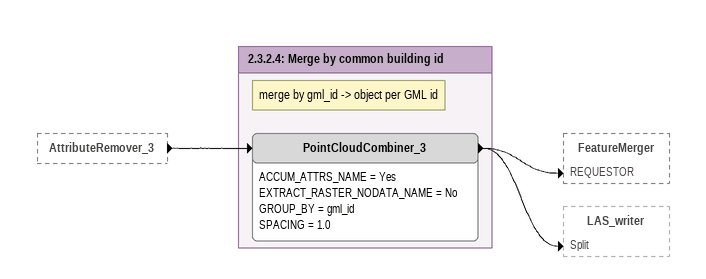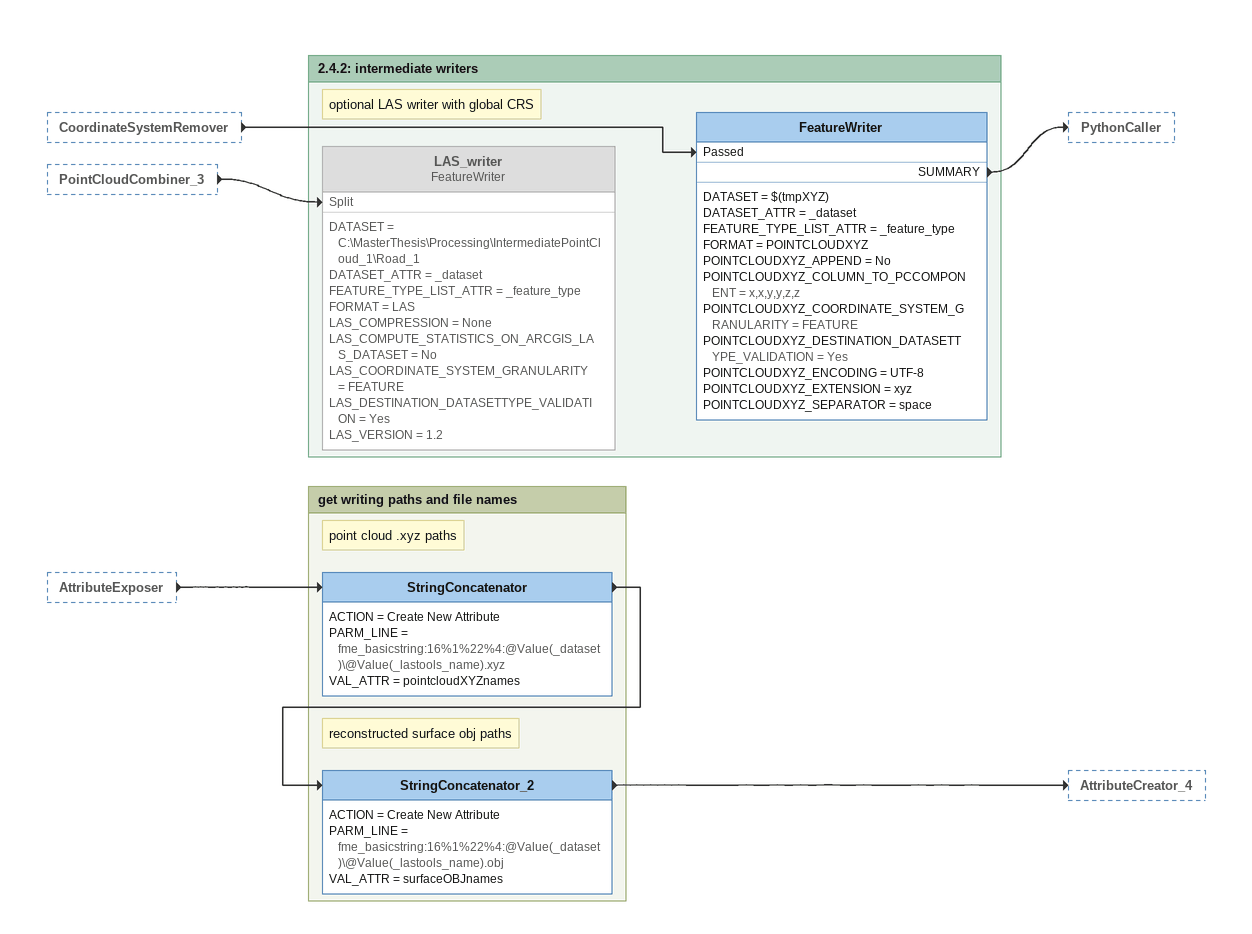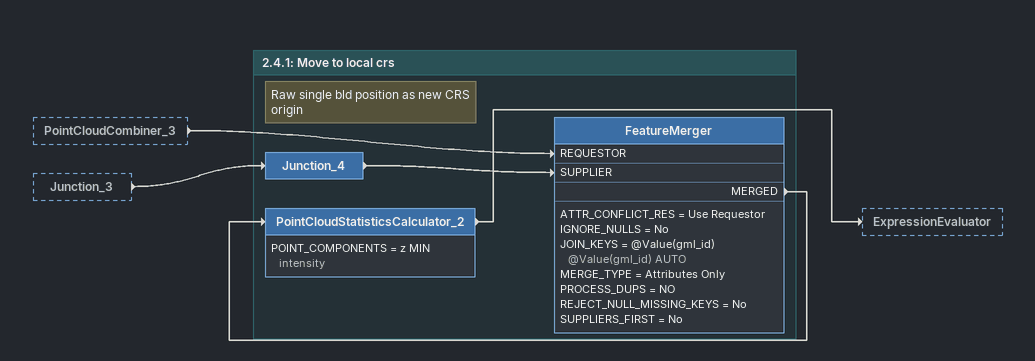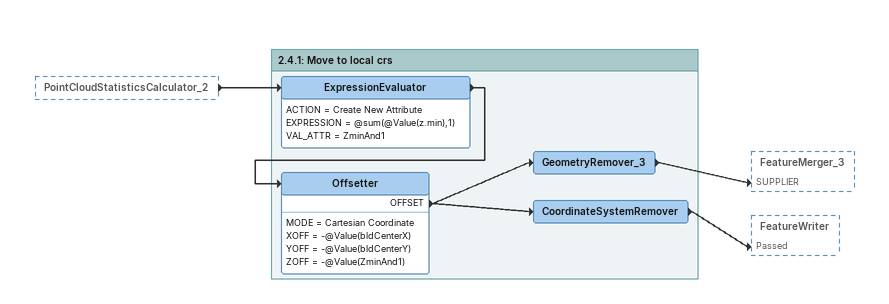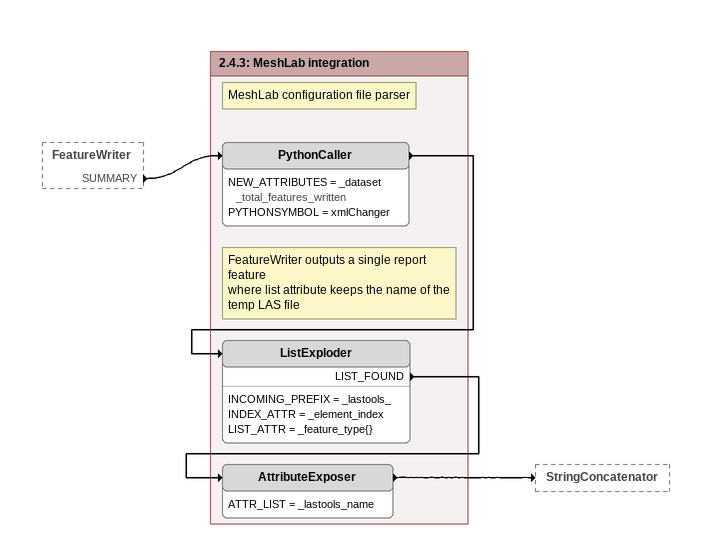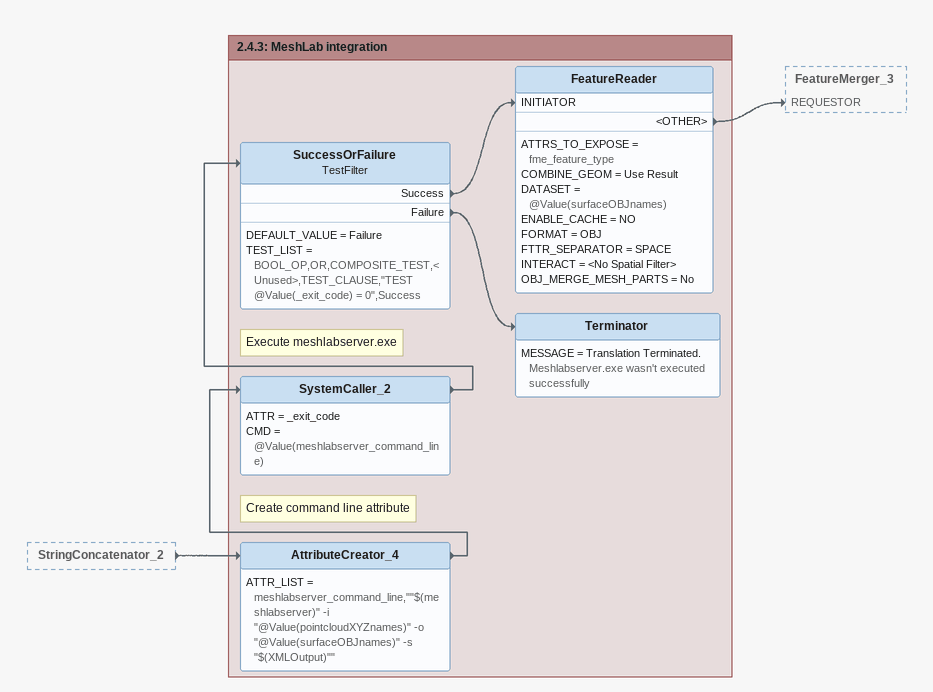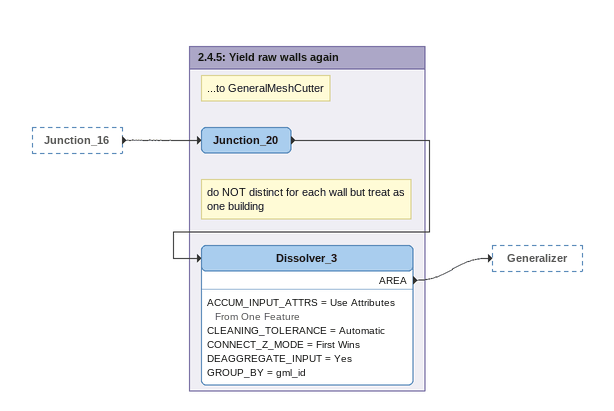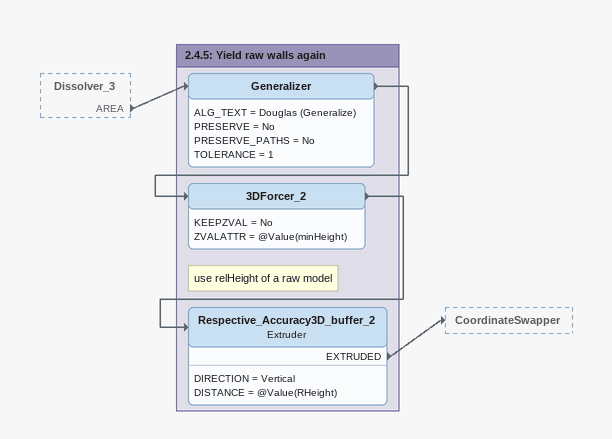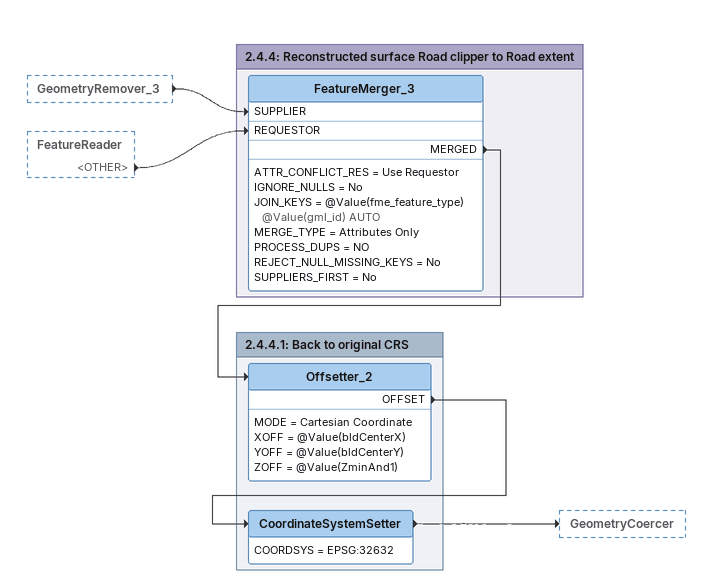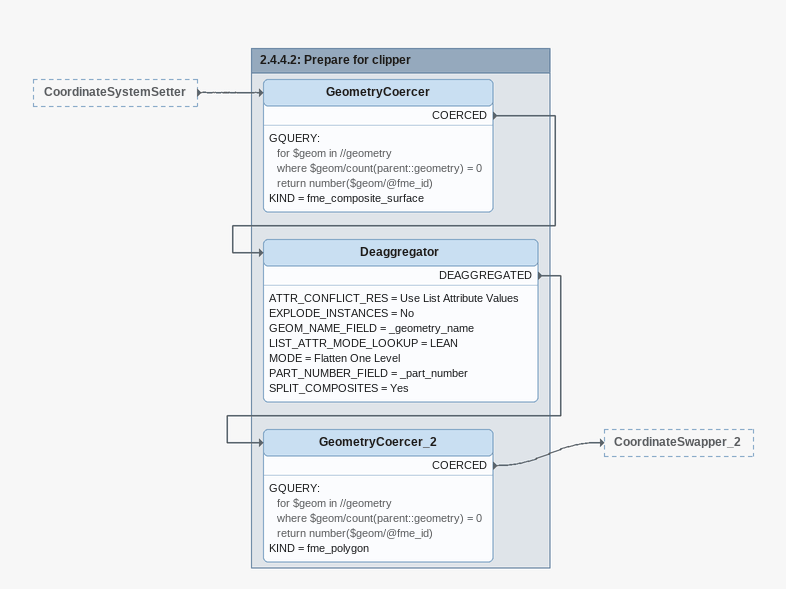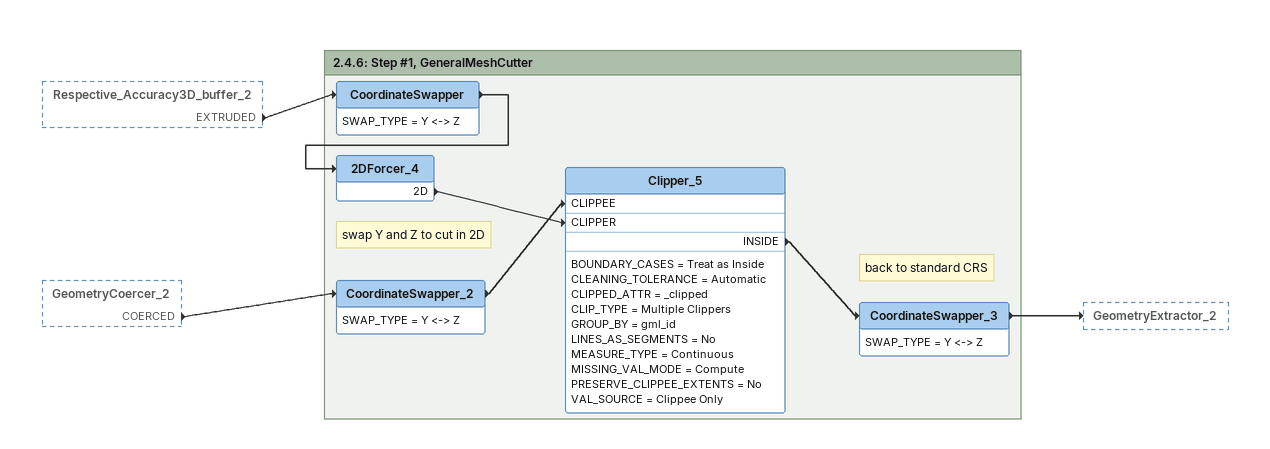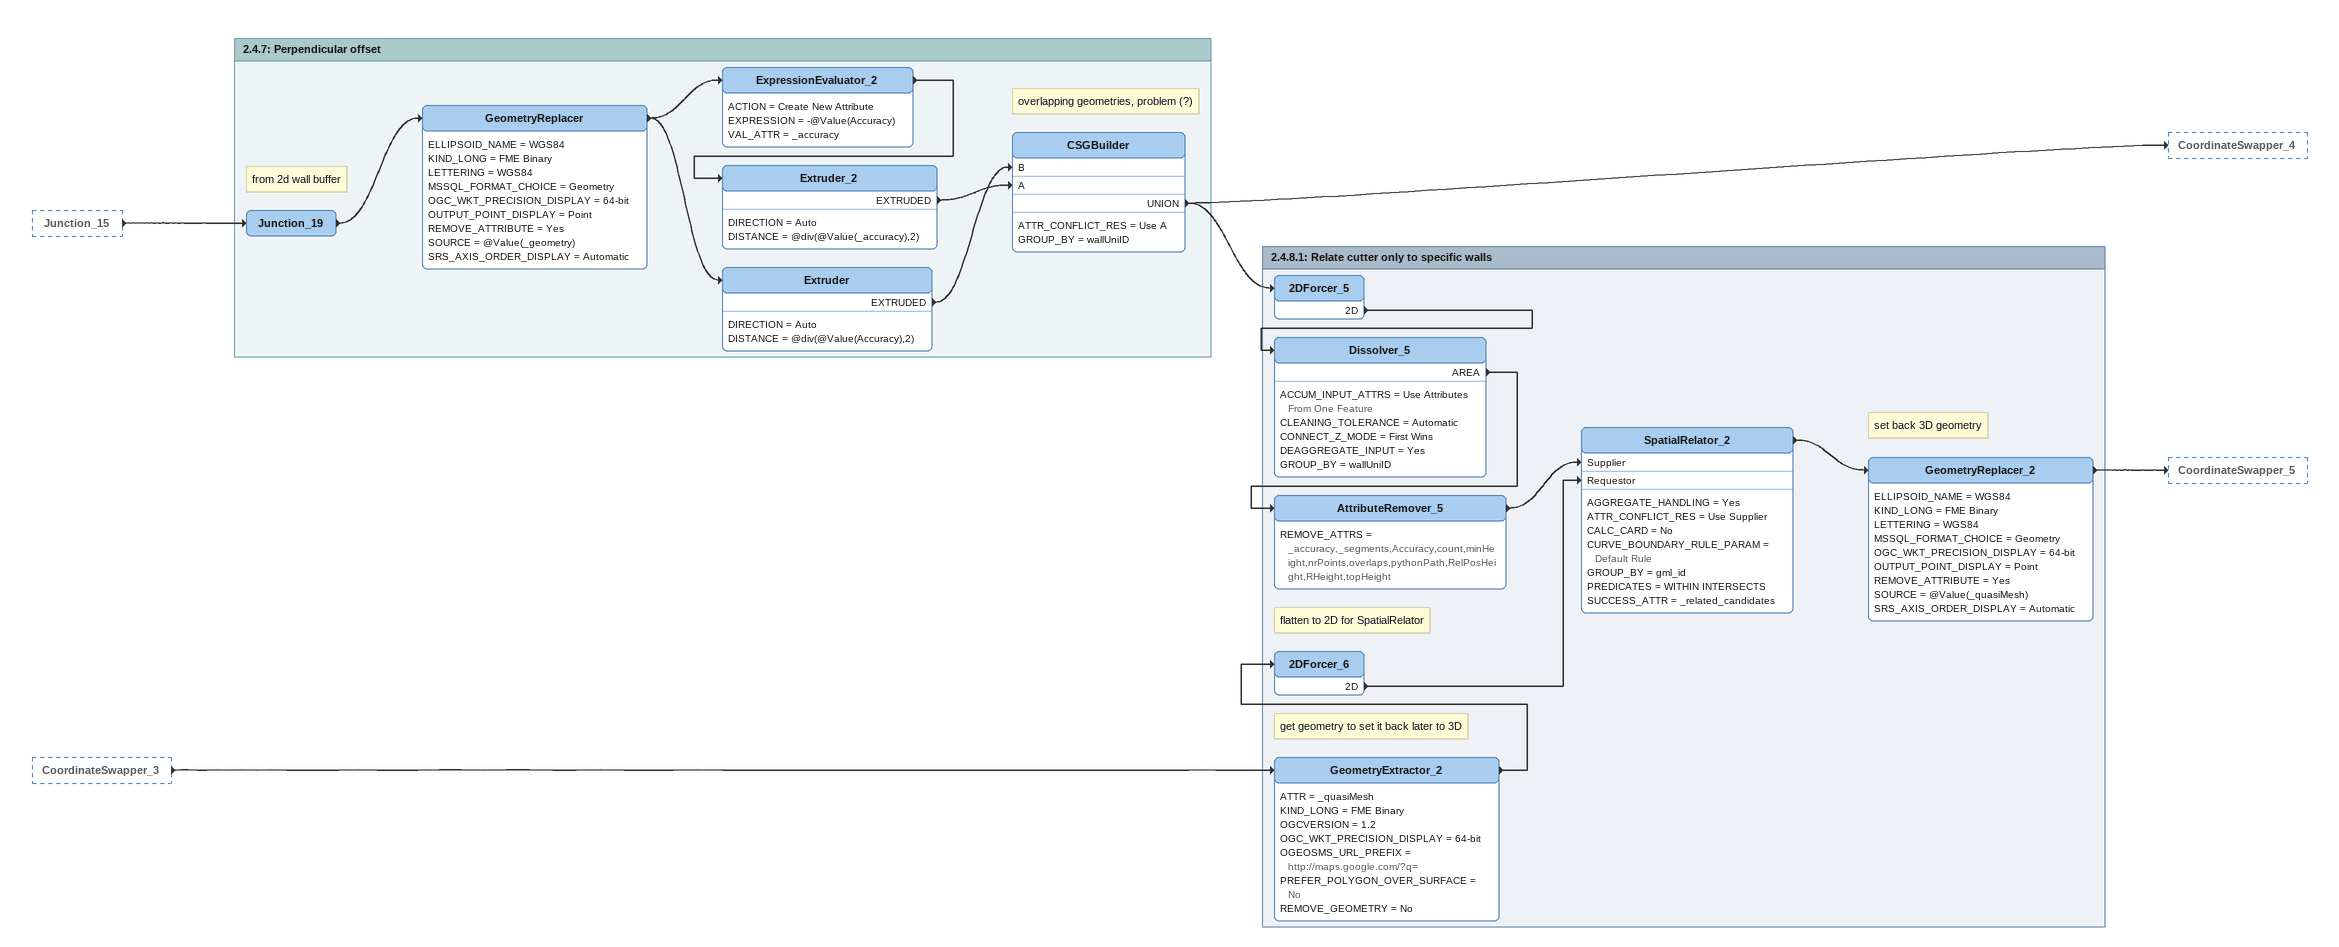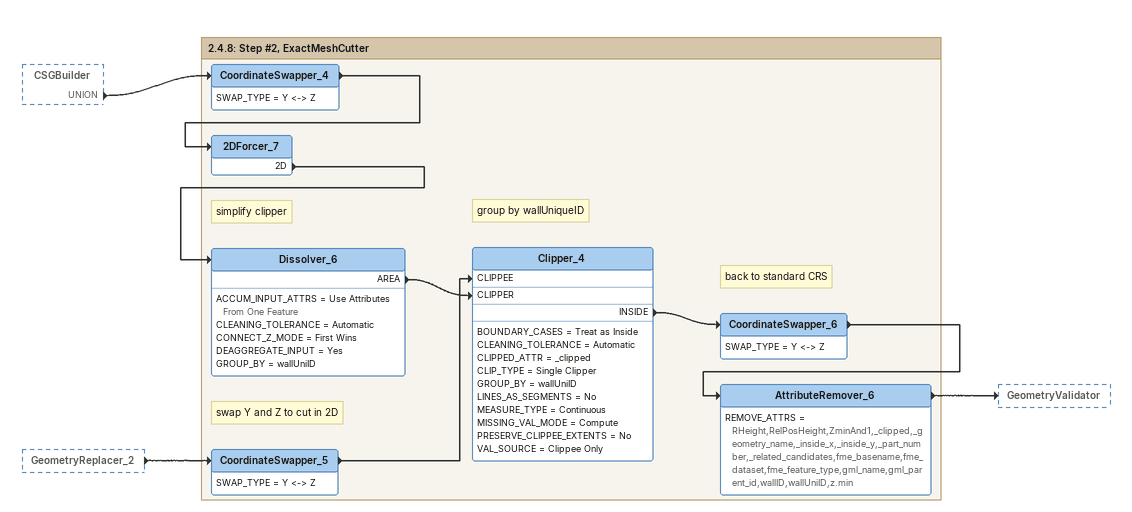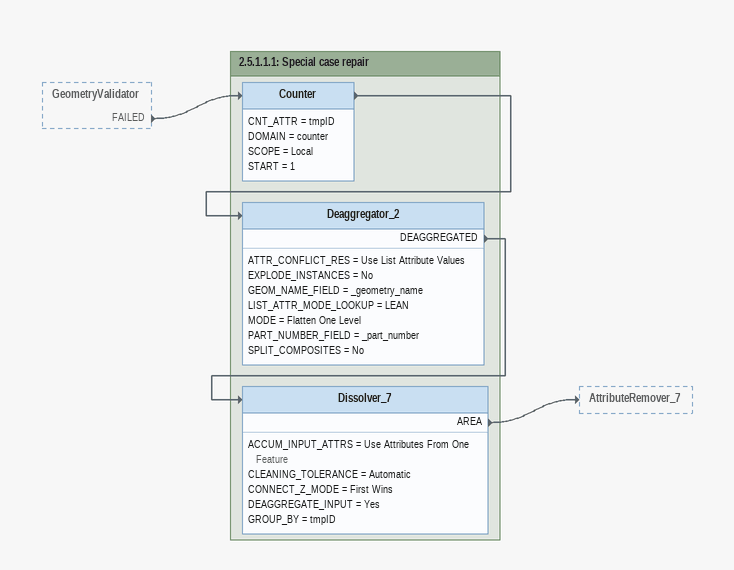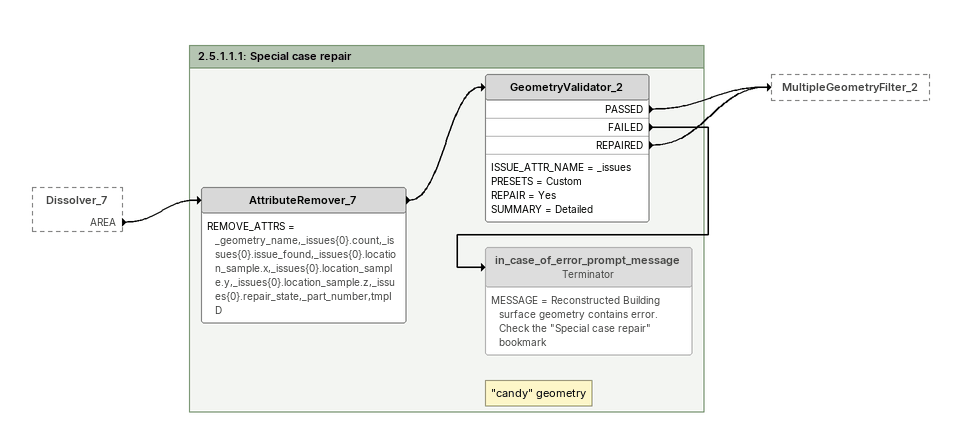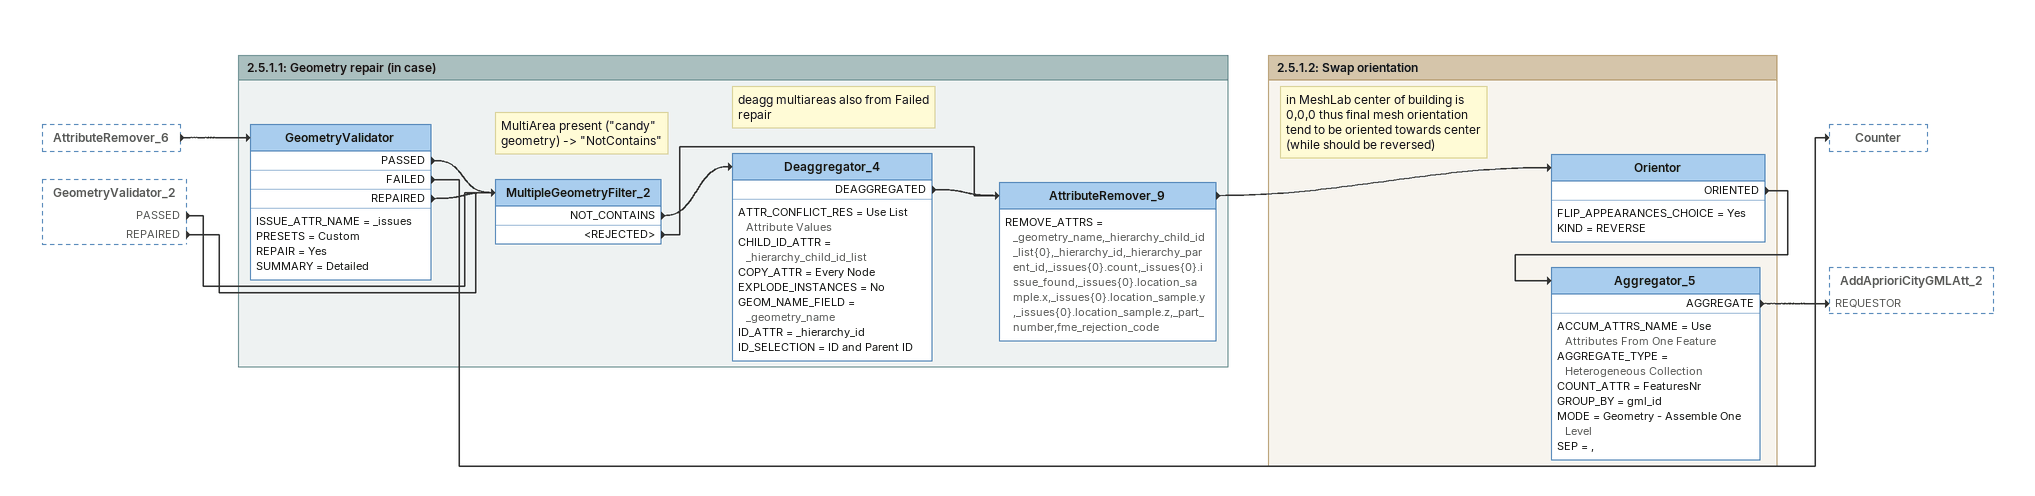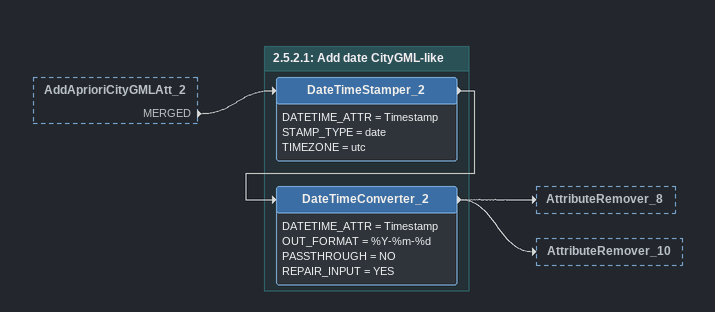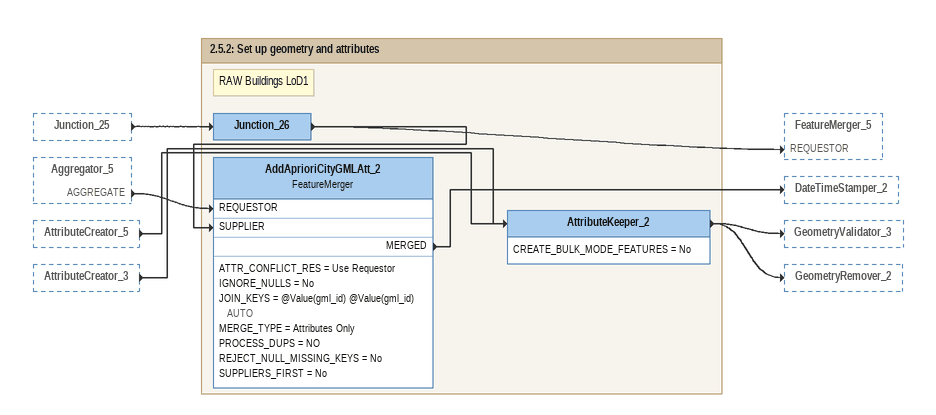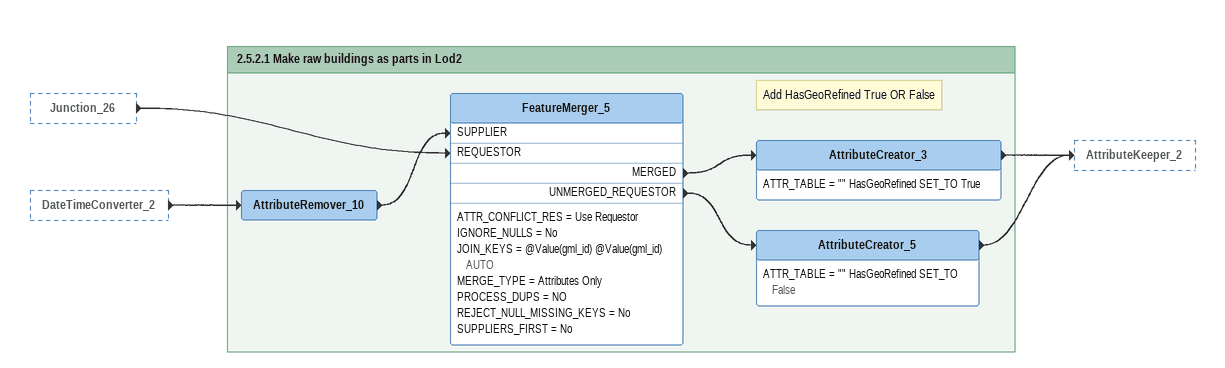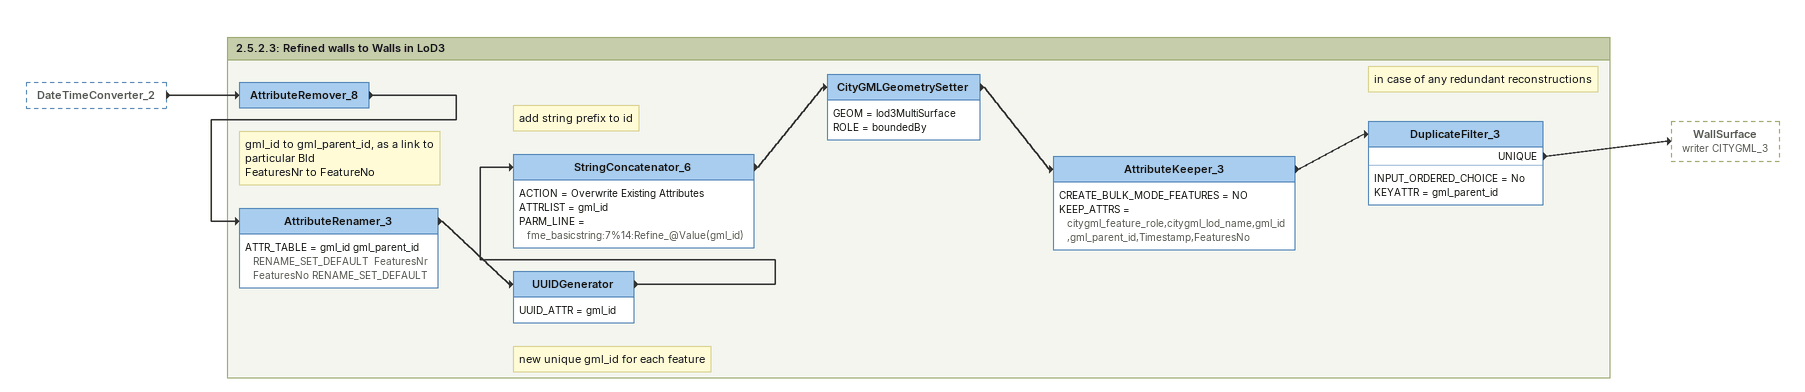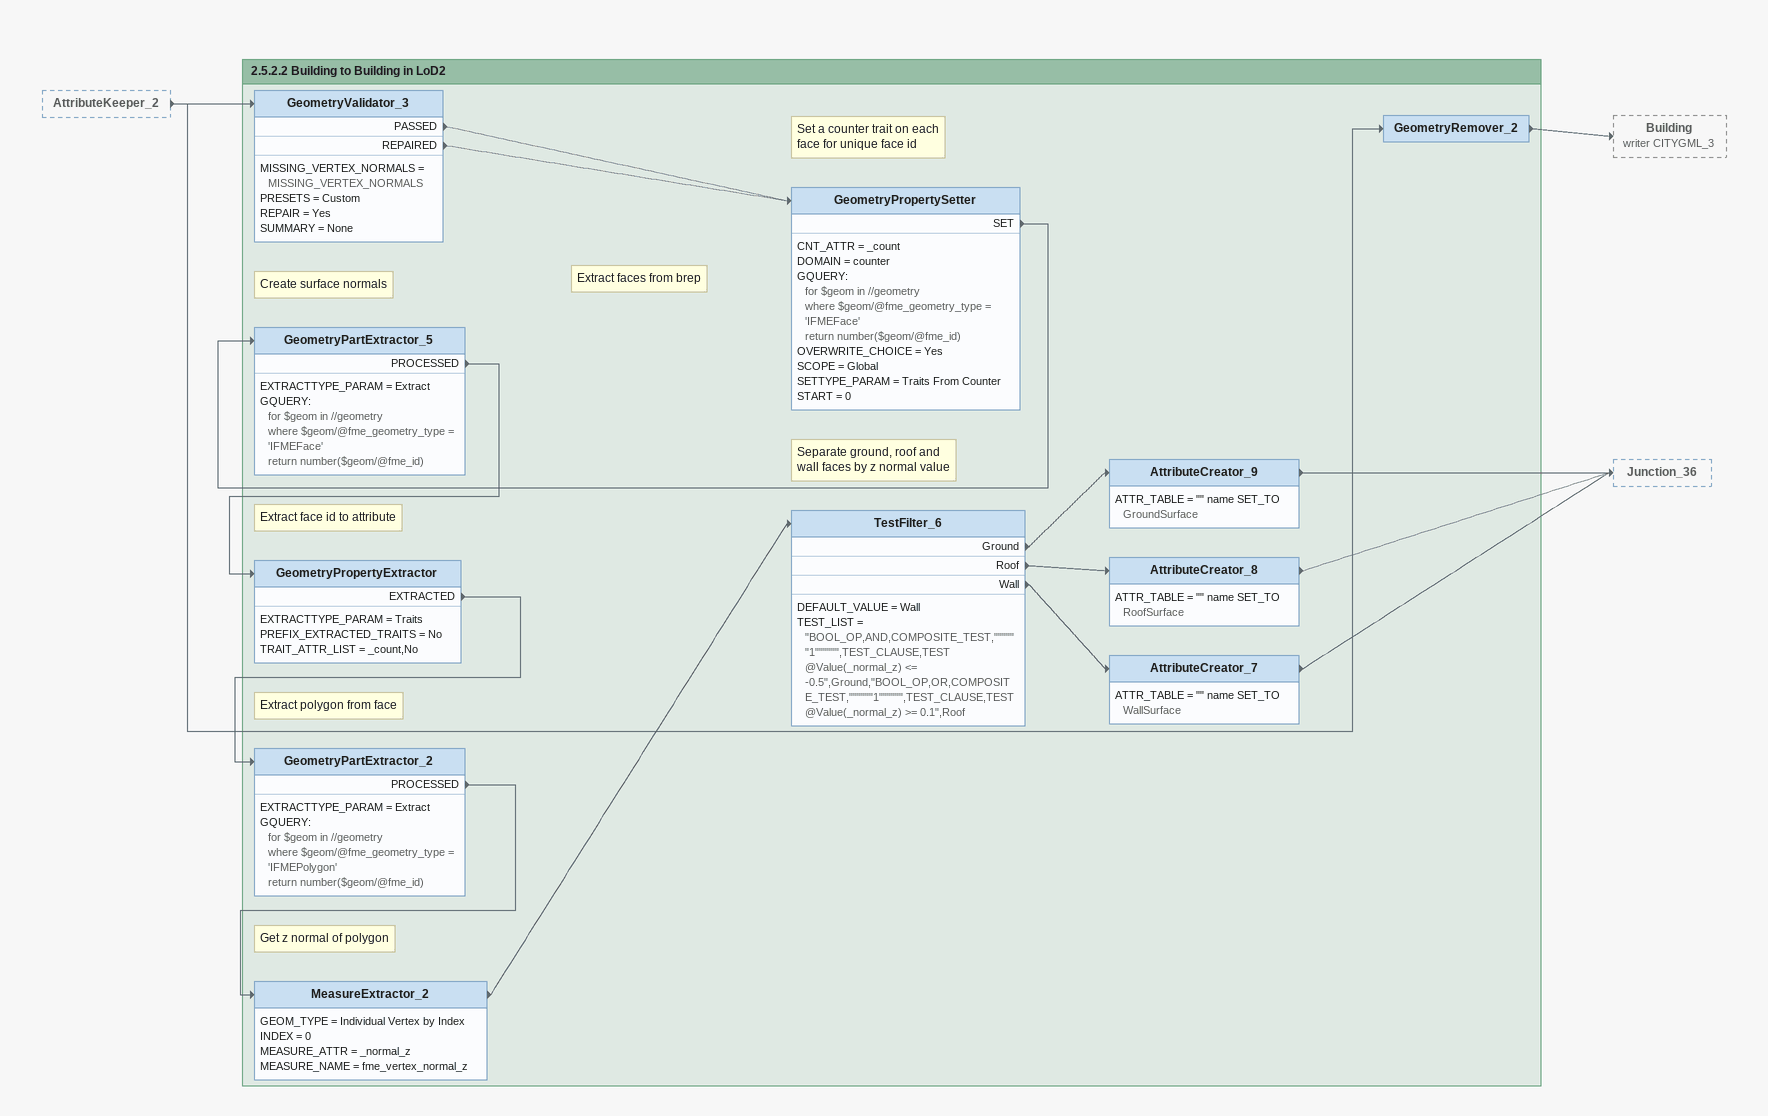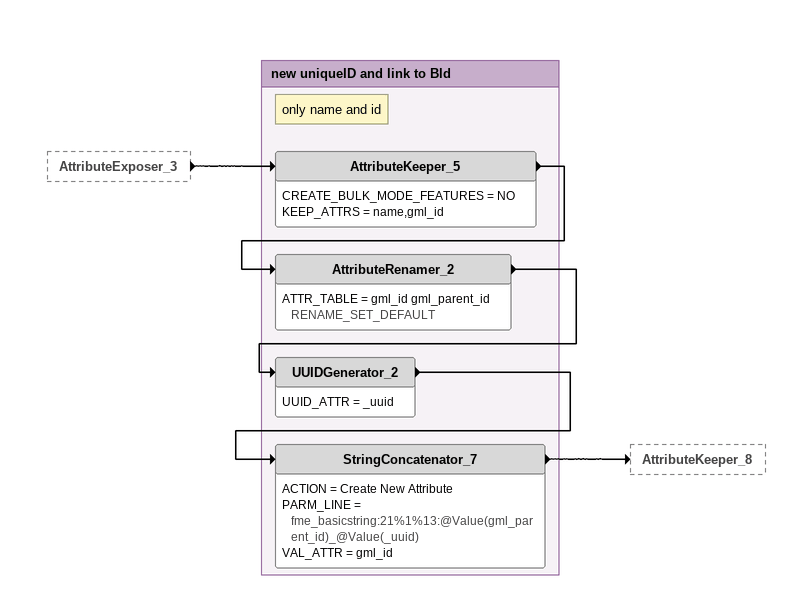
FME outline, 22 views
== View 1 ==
AttributeRemover_3 [outside]
    -> PointCloudCombiner_3

Bookmark: 2.3.2.4: Merge by common building id
Note: merge by gml_id -> object per GML id
PointCloudCombiner_3
    ACCUM_ATTRS_NAME = Yes
    EXTRACT_RASTER_NODATA_NAME = No
    GROUP_BY = gml_id
    SPACING = 1.0
    -> FeatureMerger [REQUESTOR]
    -> LAS_writer [Split]

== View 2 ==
CoordinateSystemRemover [outside]
    -> FeatureWriter [Passed]
PointCloudCombiner_3 [outside]
    -> LAS_writer [Split]
AttributeExposer [outside]
    -> StringConcatenator

Bookmark: 2.4.2: intermediate writers
Note: optional LAS writer with global CRS
LAS_writer: FeatureWriter [off]
    DATASET = C:\MasterThesis\Processing\IntermediatePointCloud_1\Road_1
    DATASET_ATTR = _dataset
    FEATURE_TYPE_LIST_ATTR = _feature_type
    FORMAT = LAS
    LAS_COMPRESSION = None
    LAS_COMPUTE_STATISTICS_ON_ARCGIS_LAS_DATASET = No
    LAS_COORDINATE_SYSTEM_GRANULARITY = FEATURE
    LAS_DESTINATION_DATASETTYPE_VALIDATION = Yes
    LAS_VERSION = 1.2
FeatureWriter
    DATASET = $(tmpXYZ)
    DATASET_ATTR = _dataset
    FEATURE_TYPE_LIST_ATTR = _feature_type
    FORMAT = POINTCLOUDXYZ
    POINTCLOUDXYZ_APPEND = No
    POINTCLOUDXYZ_COLUMN_TO_PCCOMPONENT = x,x,y,y,z,z
    POINTCLOUDXYZ_COORDINATE_SYSTEM_GRANULARITY = FEATURE
    POINTCLOUDXYZ_DESTINATION_DATASETTYPE_VALIDATION = Yes
    POINTCLOUDXYZ_ENCODING = UTF-8
    POINTCLOUDXYZ_EXTENSION = xyz
    POINTCLOUDXYZ_SEPARATOR = space
    SUMMARY -> PythonCaller

Bookmark: get writing paths and file names
Note: point cloud .xyz paths
StringConcatenator
    ACTION = Create New Attribute
    PARM_LINE = fme_basicstring:16%1%22%4:@Value(_dataset)\@Value(_lastools_name).xyz
    VAL_ATTR = pointcloudXYZnames
    -> StringConcatenator_2
Note: reconstructed surface obj paths
StringConcatenator_2
    ACTION = Create New Attribute
    PARM_LINE = fme_basicstring:16%1%22%4:@Value(_dataset)\@Value(_lastools_name).obj
    VAL_ATTR = surfaceOBJnames
    -> AttributeCreator_4

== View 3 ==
PointCloudCombiner_3 [outside]
    -> FeatureMerger [REQUESTOR]
Junction_3 [outside]
    -> Junction_4

Bookmark: 2.4.1: Move to local crs
Note: Raw single bld position as new CRS origin
Junction_4
    -> FeatureMerger [SUPPLIER]
FeatureMerger
    ATTR_CONFLICT_RES = Use Requestor
    IGNORE_NULLS = No
    JOIN_KEYS = @Value(gml_id) @Value(gml_id) AUTO
    MERGE_TYPE = Attributes Only
    PROCESS_DUPS = NO
    REJECT_NULL_MISSING_KEYS = No
    SUPPLIERS_FIRST = No
    MERGED -> PointCloudStatisticsCalculator_2
PointCloudStatisticsCalculator_2
    POINT_COMPONENTS = z MIN        intensity
    -> ExpressionEvaluator

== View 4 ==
PointCloudStatisticsCalculator_2 [outside]
    -> ExpressionEvaluator

Bookmark: 2.4.1: Move to local crs
ExpressionEvaluator
    ACTION = Create New Attribute
    EXPRESSION = @sum(@Value(z.min),1)
    VAL_ATTR = ZminAnd1
    -> Offsetter
Offsetter
    MODE = Cartesian Coordinate
    XOFF = -@Value(bldCenterX)
    YOFF = -@Value(bldCenterY)
    ZOFF = -@Value(ZminAnd1)
    OFFSET -> CoordinateSystemRemover
    OFFSET -> GeometryRemover_3
GeometryRemover_3
    -> FeatureMerger_3 [SUPPLIER]
CoordinateSystemRemover
    -> FeatureWriter [Passed]

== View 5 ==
FeatureWriter [outside]
    SUMMARY -> PythonCaller

Bookmark: 2.4.3: MeshLab integration
Note: MeshLab configuration file parser
PythonCaller
    NEW_ATTRIBUTES = _dataset _total_features_written
    PYTHONSYMBOL = xmlChanger
    -> ListExploder
Note: FeatureWriter outputs a single report feature / where list attribute keeps the name of the temp LAS file
ListExploder
    INCOMING_PREFIX = _lastools_
    INDEX_ATTR = _element_index
    LIST_ATTR = _feature_type{}
    LIST_FOUND -> AttributeExposer
AttributeExposer
    ATTR_LIST = _lastools_name
    -> StringConcatenator

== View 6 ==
StringConcatenator_2 [outside]
    -> AttributeCreator_4

Bookmark: 2.4.3: MeshLab integration
Note: Create command line attribute
AttributeCreator_4
    ATTR_LIST = meshlabserver_command_line,""$(meshlabserver)" -i "@Value(pointcloudXYZnames)" -o "@Value(surfaceOBJnames)" -s "$(XMLOutput)""
    -> SystemCaller_2
Note: Execute meshlabserver.exe
SystemCaller_2
    ATTR = _exit_code
    CMD = @Value(meshlabserver_command_line)
    -> SuccessOrFailure
SuccessOrFailure: TestFilter
    DEFAULT_VALUE = Failure
    TEST_LIST = BOOL_OP,OR,COMPOSITE_TEST,<Unused>,TEST_CLAUSE,"TEST @Value(_exit_code) = 0",Success
    Success -> FeatureReader [INITIATOR]
    Failure -> Terminator
FeatureReader
    ATTRS_TO_EXPOSE = fme_feature_type
    COMBINE_GEOM = Use Result
    DATASET = @Value(surfaceOBJnames)
    ENABLE_CACHE = NO
    FORMAT = OBJ
    FTTR_SEPARATOR = SPACE
    INTERACT = <No Spatial Filter>
    OBJ_MERGE_MESH_PARTS = No
    <OTHER> -> FeatureMerger_3 [REQUESTOR]
Terminator
    MESSAGE = Translation Terminated. Meshlabserver.exe wasn't executed successfully

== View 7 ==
Junction_16 [outside]
    -> Junction_20

Bookmark: 2.4.5: Yield raw walls again
Note: ...to GeneralMeshCutter
Junction_20
    -> Dissolver_3
Note: do NOT distinct for each wall but treat as one building
Dissolver_3
    ACCUM_INPUT_ATTRS = Use Attributes From One Feature
    CLEANING_TOLERANCE = Automatic
    CONNECT_Z_MODE = First Wins
    DEAGGREGATE_INPUT = Yes
    GROUP_BY = gml_id
    AREA -> Generalizer

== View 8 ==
Dissolver_3 [outside]
    AREA -> Generalizer

Bookmark: 2.4.5: Yield raw walls again
Generalizer
    ALG_TEXT = Douglas (Generalize)
    PRESERVE = No
    PRESERVE_PATHS = No
    TOLERANCE = 1
    -> 3DForcer_2
3DForcer_2
    KEEPZVAL = No
    ZVALATTR = @Value(minHeight)
    -> Respective_Accuracy3D_buffer_2
Note: use relHeight of a raw model
Respective_Accuracy3D_buffer_2: Extruder
    DIRECTION = Vertical
    DISTANCE = @Value(RHeight)
    EXTRUDED -> CoordinateSwapper

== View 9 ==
GeometryRemover_3 [outside]
    -> FeatureMerger_3 [SUPPLIER]
FeatureReader [outside]
    <OTHER> -> FeatureMerger_3 [REQUESTOR]

Bookmark: 2.4.4: Reconstructed surface Road clipper to Road extent
FeatureMerger_3
    ATTR_CONFLICT_RES = Use Requestor
    IGNORE_NULLS = No
    JOIN_KEYS = @Value(fme_feature_type) @Value(gml_id) AUTO
    MERGE_TYPE = Attributes Only
    PROCESS_DUPS = NO
    REJECT_NULL_MISSING_KEYS = No
    SUPPLIERS_FIRST = No
    MERGED -> Offsetter_2

Bookmark: 2.4.4.1: Back to original CRS
Offsetter_2
    MODE = Cartesian Coordinate
    XOFF = @Value(bldCenterX)
    YOFF = @Value(bldCenterY)
    ZOFF = @Value(ZminAnd1)
    OFFSET -> CoordinateSystemSetter
CoordinateSystemSetter
    COORDSYS = EPSG:32632
    -> GeometryCoercer

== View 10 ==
CoordinateSystemSetter [outside]
    -> GeometryCoercer

Bookmark: 2.4.4.2: Prepare for clipper
GeometryCoercer
    GQUERY:
      for $geom in //geometry
      where $geom/count(parent::geometry) = 0
      return number($geom/@fme_id)
    KIND = fme_composite_surface
    COERCED -> Deaggregator
Deaggregator
    ATTR_CONFLICT_RES = Use List Attribute Values
    EXPLODE_INSTANCES = No
    GEOM_NAME_FIELD = _geometry_name
    LIST_ATTR_MODE_LOOKUP = LEAN
    MODE = Flatten One Level
    PART_NUMBER_FIELD = _part_number
    SPLIT_COMPOSITES = Yes
    DEAGGREGATED -> GeometryCoercer_2
GeometryCoercer_2
    GQUERY:
      for $geom in //geometry
      where $geom/count(parent::geometry) = 0
      return number($geom/@fme_id)
    KIND = fme_polygon
    COERCED -> CoordinateSwapper_2

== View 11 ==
Respective_Accuracy3D_buffer_2 [outside]
    EXTRUDED -> CoordinateSwapper
GeometryCoercer_2 [outside]
    COERCED -> CoordinateSwapper_2

Bookmark: 2.4.6: Step #1, GeneralMeshCutter
CoordinateSwapper
    SWAP_TYPE = Y <-> Z
    -> 2DForcer_4
2DForcer_4
    2D -> Clipper_5 [CLIPPER]
Note: swap Y and Z to cut in 2D
CoordinateSwapper_2
    SWAP_TYPE = Y <-> Z
    -> Clipper_5 [CLIPPEE]
Clipper_5
    BOUNDARY_CASES = Treat as Inside
    CLEANING_TOLERANCE = Automatic
    CLIPPED_ATTR = _clipped
    CLIP_TYPE = Multiple Clippers
    GROUP_BY = gml_id
    LINES_AS_SEGMENTS = No
    MEASURE_TYPE = Continuous
    MISSING_VAL_MODE = Compute
    PRESERVE_CLIPPEE_EXTENTS = No
    VAL_SOURCE = Clippee Only
    INSIDE -> CoordinateSwapper_3
Note: back to standard CRS
CoordinateSwapper_3
    SWAP_TYPE = Y <-> Z
    -> GeometryExtractor_2

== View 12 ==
Junction_15 [outside]
    -> Junction_19
CoordinateSwapper_3 [outside]
    -> GeometryExtractor_2

Bookmark: 2.4.7: Perpendicular offset
Note: from 2d wall buffer
Junction_19
    -> GeometryReplacer
GeometryReplacer
    ELLIPSOID_NAME = WGS84
    KIND_LONG = FME Binary
    LETTERING = WGS84
    MSSQL_FORMAT_CHOICE = Geometry
    OGC_WKT_PRECISION_DISPLAY = 64-bit
    OUTPUT_POINT_DISPLAY = Point
    REMOVE_ATTRIBUTE = Yes
    SOURCE = @Value(_geometry)
    SRS_AXIS_ORDER_DISPLAY = Automatic
    -> ExpressionEvaluator_2
    -> Extruder
ExpressionEvaluator_2
    ACTION = Create New Attribute
    EXPRESSION = -@Value(Accuracy)
    VAL_ATTR = _accuracy
    -> Extruder_2
Extruder_2
    DIRECTION = Auto
    DISTANCE = @div(@Value(_accuracy),2)
    EXTRUDED -> CSGBuilder [A]
Extruder
    DIRECTION = Auto
    DISTANCE = @div(@Value(Accuracy),2)
    EXTRUDED -> CSGBuilder [B]
Note: overlapping geometries, problem (?)
CSGBuilder
    ATTR_CONFLICT_RES = Use A
    GROUP_BY = wallUniID
    UNION -> 2DForcer_5
    UNION -> CoordinateSwapper_4

Bookmark: 2.4.8.1: Relate cutter only to specific walls
2DForcer_5
    2D -> Dissolver_5
Dissolver_5
    ACCUM_INPUT_ATTRS = Use Attributes From One Feature
    CLEANING_TOLERANCE = Automatic
    CONNECT_Z_MODE = First Wins
    DEAGGREGATE_INPUT = Yes
    GROUP_BY = wallUniID
    AREA -> AttributeRemover_5
AttributeRemover_5
    REMOVE_ATTRS = _accuracy,_segments,Accuracy,count,minHeight,nrPoints,overlaps,pythonPath,RelPosHeight,RHeight,topHeight
    -> SpatialRelator_2 [Supplier]
Note: get geometry to set it back later to 3D
GeometryExtractor_2
    ATTR = _quasiMesh
    KIND_LONG = FME Binary
    OGCVERSION = 1.2
    OGC_WKT_PRECISION_DISPLAY = 64-bit
    OGEOSMS_URL_PREFIX = http://maps.google.com/?q=
    PREFER_POLYGON_OVER_SURFACE = No
    REMOVE_GEOMETRY = No
    -> 2DForcer_6
Note: flatten to 2D for SpatialRelator
2DForcer_6
    2D -> SpatialRelator_2 [Requestor]
SpatialRelator_2
    AGGREGATE_HANDLING = Yes
    ATTR_CONFLICT_RES = Use Supplier
    CALC_CARD = No
    CURVE_BOUNDARY_RULE_PARAM = Default Rule
    GROUP_BY = gml_id
    PREDICATES = WITHIN INTERSECTS
    SUCCESS_ATTR = _related_candidates
    -> GeometryReplacer_2
Note: set back 3D geometry
GeometryReplacer_2
    ELLIPSOID_NAME = WGS84
    KIND_LONG = FME Binary
    LETTERING = WGS84
    MSSQL_FORMAT_CHOICE = Geometry
    OGC_WKT_PRECISION_DISPLAY = 64-bit
    OUTPUT_POINT_DISPLAY = Point
    REMOVE_ATTRIBUTE = Yes
    SOURCE = @Value(_quasiMesh)
    SRS_AXIS_ORDER_DISPLAY = Automatic
    -> CoordinateSwapper_5

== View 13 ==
CSGBuilder [outside]
    UNION -> CoordinateSwapper_4
GeometryReplacer_2 [outside]
    -> CoordinateSwapper_5

Bookmark: 2.4.8: Step #2, ExactMeshCutter
CoordinateSwapper_4
    SWAP_TYPE = Y <-> Z
    -> 2DForcer_7
2DForcer_7
    2D -> Dissolver_6
Note: simplify clipper
Dissolver_6
    ACCUM_INPUT_ATTRS = Use Attributes From One Feature
    CLEANING_TOLERANCE = Automatic
    CONNECT_Z_MODE = First Wins
    DEAGGREGATE_INPUT = Yes
    GROUP_BY = wallUniID
    AREA -> Clipper_4 [CLIPPER]
Note: swap Y and Z to cut in 2D
CoordinateSwapper_5
    SWAP_TYPE = Y <-> Z
    -> Clipper_4 [CLIPPEE]
Note: group by wallUniqueID
Clipper_4
    BOUNDARY_CASES = Treat as Inside
    CLEANING_TOLERANCE = Automatic
    CLIPPED_ATTR = _clipped
    CLIP_TYPE = Single Clipper
    GROUP_BY = wallUniID
    LINES_AS_SEGMENTS = No
    MEASURE_TYPE = Continuous
    MISSING_VAL_MODE = Compute
    PRESERVE_CLIPPEE_EXTENTS = No
    VAL_SOURCE = Clippee Only
    INSIDE -> CoordinateSwapper_6
Note: back to standard CRS
CoordinateSwapper_6
    SWAP_TYPE = Y <-> Z
    -> AttributeRemover_6
AttributeRemover_6
    REMOVE_ATTRS = RHeight,RelPosHeight,ZminAnd1,_clipped,_geometry_name,_inside_x,_inside_y,_part_number,_related_candidates,fme_basename,fme_dataset,fme_feature_type,gml_name,gml_parent_id,wallID,wallUniID,z.min
    -> GeometryValidator

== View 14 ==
GeometryValidator [outside]
    FAILED -> Counter

Bookmark: 2.5.1.1.1: Special case repair
Counter
    CNT_ATTR = tmpID
    DOMAIN = counter
    SCOPE = Local
    START = 1
    -> Deaggregator_2
Deaggregator_2
    ATTR_CONFLICT_RES = Use List Attribute Values
    EXPLODE_INSTANCES = No
    GEOM_NAME_FIELD = _geometry_name
    LIST_ATTR_MODE_LOOKUP = LEAN
    MODE = Flatten One Level
    PART_NUMBER_FIELD = _part_number
    SPLIT_COMPOSITES = No
    DEAGGREGATED -> Dissolver_7
Dissolver_7
    ACCUM_INPUT_ATTRS = Use Attributes From One Feature
    CLEANING_TOLERANCE = Automatic
    CONNECT_Z_MODE = First Wins
    DEAGGREGATE_INPUT = Yes
    GROUP_BY = tmpID
    AREA -> AttributeRemover_7

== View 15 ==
Dissolver_7 [outside]
    AREA -> AttributeRemover_7

Bookmark: 2.5.1.1.1: Special case repair
AttributeRemover_7
    REMOVE_ATTRS = _geometry_name,_issues{0}.count,_issues{0}.issue_found,_issues{0}.location_sample.x,_issues{0}.location_sample.y,_issues{0}.location_sample.z,_issues{0}.repair_state,_part_number,tmpID
    -> GeometryValidator_2
GeometryValidator_2
    ISSUE_ATTR_NAME = _issues
    PRESETS = Custom
    REPAIR = Yes
    SUMMARY = Detailed
    PASSED -> MultipleGeometryFilter_2
    FAILED -> in_case_of_error_prompt_message
    REPAIRED -> MultipleGeometryFilter_2
Note: "candy" geometry
in_case_of_error_prompt_message: Terminator [off]
    MESSAGE = Reconstructed Building surface geometry contains error. Check the "Special case repair" bookmark

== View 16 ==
AttributeRemover_6 [outside]
    -> GeometryValidator
GeometryValidator_2 [outside]
    PASSED -> MultipleGeometryFilter_2
    REPAIRED -> MultipleGeometryFilter_2

Bookmark: 2.5.1.1: Geometry repair (in case)
GeometryValidator
    ISSUE_ATTR_NAME = _issues
    PRESETS = Custom
    REPAIR = Yes
    SUMMARY = Detailed
    PASSED -> MultipleGeometryFilter_2
    FAILED -> Counter
    REPAIRED -> MultipleGeometryFilter_2
Note: MultiArea present ("candy" geometry) -> "NotContains"
MultipleGeometryFilter_2
    NOT_CONTAINS -> Deaggregator_4
    <REJECTED> -> AttributeRemover_9
Note: deagg multiareas also from Failed repair
Deaggregator_4
    ATTR_CONFLICT_RES = Use List Attribute Values
    CHILD_ID_ATTR = _hierarchy_child_id_list
    COPY_ATTR = Every Node
    EXPLODE_INSTANCES = No
    GEOM_NAME_FIELD = _geometry_name
    ID_ATTR = _hierarchy_id
    ID_SELECTION = ID and Parent ID
    DEAGGREGATED -> AttributeRemover_9
AttributeRemover_9
    REMOVE_ATTRS = _geometry_name,_hierarchy_child_id_list{0},_hierarchy_id,_hierarchy_parent_id,_issues{0}.count,_issues{0}.issue_found,_issues{0}.location_sample.x,_issues{0}.location_sample.y,_issues{0}.location_sample.z,_part_number,fme_rejection_code
    -> Orientor

Bookmark: 2.5.1.2: Swap orientation
Note: in MeshLab center of building is 0,0,0 thus final mesh orientation tend to be oriented towards center (while should be reversed)
Orientor
    FLIP_APPEARANCES_CHOICE = Yes
    KIND = REVERSE
    ORIENTED -> Aggregator_5
Aggregator_5
    ACCUM_ATTRS_NAME = Use Attributes From One Feature
    AGGREGATE_TYPE = Heterogeneous Collection
    COUNT_ATTR = FeaturesNr
    GROUP_BY = gml_id
    MODE = Geometry - Assemble One Level
    SEP = ,
    AGGREGATE -> AddAprioriCityGMLAtt_2 [REQUESTOR]

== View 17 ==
AddAprioriCityGMLAtt_2 [outside]
    MERGED -> DateTimeStamper_2

Bookmark: 2.5.2.1: Add date CityGML-like
DateTimeStamper_2
    DATETIME_ATTR = Timestamp
    STAMP_TYPE = date
    TIMEZONE = utc
    -> DateTimeConverter_2
DateTimeConverter_2
    DATETIME_ATTR = Timestamp
    OUT_FORMAT = %Y-%m-%d
    PASSTHROUGH = NO
    REPAIR_INPUT = YES
    -> AttributeRemover_8
    -> AttributeRemover_10

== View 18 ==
Junction_25 [outside]
    -> Junction_26
Aggregator_5 [outside]
    AGGREGATE -> AddAprioriCityGMLAtt_2 [REQUESTOR]
AttributeCreator_5 [outside]
    -> AttributeKeeper_2
AttributeCreator_3 [outside]
    -> AttributeKeeper_2

Bookmark: 2.5.2: Set up geometry and attributes
Note: RAW Buildings LoD1
Junction_26
    -> FeatureMerger_5 [REQUESTOR]
    -> AddAprioriCityGMLAtt_2 [SUPPLIER]
AddAprioriCityGMLAtt_2: FeatureMerger
    ATTR_CONFLICT_RES = Use Requestor
    IGNORE_NULLS = No
    JOIN_KEYS = @Value(gml_id) @Value(gml_id) AUTO
    MERGE_TYPE = Attributes Only
    PROCESS_DUPS = NO
    REJECT_NULL_MISSING_KEYS = No
    SUPPLIERS_FIRST = No
    MERGED -> DateTimeStamper_2
AttributeKeeper_2
    CREATE_BULK_MODE_FEATURES = No
    -> GeometryValidator_3
    -> GeometryRemover_2

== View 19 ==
Junction_26 [outside]
    -> FeatureMerger_5 [REQUESTOR]
DateTimeConverter_2 [outside]
    -> AttributeRemover_10

Bookmark: 2.5.2.1 Make raw buildings as parts in Lod2
AttributeRemover_10
    -> FeatureMerger_5 [SUPPLIER]
FeatureMerger_5
    ATTR_CONFLICT_RES = Use Requestor
    IGNORE_NULLS = No
    JOIN_KEYS = @Value(gml_id) @Value(gml_id) AUTO
    MERGE_TYPE = Attributes Only
    PROCESS_DUPS = NO
    REJECT_NULL_MISSING_KEYS = No
    SUPPLIERS_FIRST = No
    MERGED -> AttributeCreator_3
    UNMERGED_REQUESTOR -> AttributeCreator_5
Note: Add HasGeoRefined True OR False
AttributeCreator_3
    ATTR_TABLE = "" HasGeoRefined SET_TO True
    -> AttributeKeeper_2
AttributeCreator_5
    ATTR_TABLE = "" HasGeoRefined SET_TO False
    -> AttributeKeeper_2

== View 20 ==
DateTimeConverter_2 [outside]
    -> AttributeRemover_8

Bookmark: 2.5.2.3: Refined walls to Walls in LoD3
AttributeRemover_8
    -> AttributeRenamer_3
Note: gml_id to gml_parent_id, as a link to particular Bld / FeaturesNr to FeatureNo
AttributeRenamer_3
    ATTR_TABLE = gml_id gml_parent_id RENAME_SET_DEFAULT  FeaturesNr FeaturesNo RENAME_SET_DEFAULT
    -> UUIDGenerator
Note: new unique gml_id for each feature
UUIDGenerator
    UUID_ATTR = gml_id
    -> StringConcatenator_6
Note: add string prefix to id
StringConcatenator_6
    ACTION = Overwrite Existing Attributes
    ATTRLIST = gml_id
    PARM_LINE = fme_basicstring:7%14:Refine_@Value(gml_id)
    -> CityGMLGeometrySetter
CityGMLGeometrySetter
    GEOM = lod3MultiSurface
    ROLE = boundedBy
    -> AttributeKeeper_3
AttributeKeeper_3
    CREATE_BULK_MODE_FEATURES = NO
    KEEP_ATTRS = citygml_feature_role,citygml_lod_name,gml_id,gml_parent_id,Timestamp,FeaturesNo
    -> DuplicateFilter_3
Note: in case of any redundant reconstructions
DuplicateFilter_3
    INPUT_ORDERED_CHOICE = No
    KEYATTR = gml_parent_id
    UNIQUE -> WallSurface (writer CITYGML_3)

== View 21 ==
AttributeKeeper_2 [outside]
    -> GeometryValidator_3
    -> GeometryRemover_2

Bookmark: 2.5.2.2 Building to Building in LoD2
Note: Create surface normals
GeometryValidator_3
    MISSING_VERTEX_NORMALS = MISSING_VERTEX_NORMALS
    PRESETS = Custom
    REPAIR = Yes
    SUMMARY = None
    PASSED -> GeometryPropertySetter
    REPAIRED -> GeometryPropertySetter
Note: Set a counter trait on each / face for unique face id
GeometryPropertySetter
    CNT_ATTR = _count
    DOMAIN = counter
    GQUERY:
      for $geom in //geometry
      where $geom/@fme_geometry_type = 'IFMEFace'
      return number($geom/@fme_id)
    OVERWRITE_CHOICE = Yes
    SCOPE = Global
    SETTYPE_PARAM = Traits From Counter
    START = 0
    SET -> GeometryPartExtractor_5
Note: Extract faces from brep
GeometryPartExtractor_5
    EXTRACTTYPE_PARAM = Extract
    GQUERY:
      for $geom in //geometry
      where $geom/@fme_geometry_type = 'IFMEFace'
      return number($geom/@fme_id)
    PROCESSED -> GeometryPropertyExtractor
Note: Extract face id to attribute
GeometryPropertyExtractor
    EXTRACTTYPE_PARAM = Traits
    PREFIX_EXTRACTED_TRAITS = No
    TRAIT_ATTR_LIST = _count,No
    EXTRACTED -> GeometryPartExtractor_2
Note: Extract polygon from face
GeometryPartExtractor_2
    EXTRACTTYPE_PARAM = Extract
    GQUERY:
      for $geom in //geometry
      where $geom/@fme_geometry_type = 'IFMEPolygon'
      return number($geom/@fme_id)
    PROCESSED -> MeasureExtractor_2
Note: Get z normal of polygon
MeasureExtractor_2
    GEOM_TYPE = Individual Vertex by Index
    INDEX = 0
    MEASURE_ATTR = _normal_z
    MEASURE_NAME = fme_vertex_normal_z
    -> TestFilter_6
Note: Separate ground, roof and / wall faces by z normal value
TestFilter_6
    DEFAULT_VALUE = Wall
    TEST_LIST = "BOOL_OP,AND,COMPOSITE_TEST,""""""1"""""",TEST_CLAUSE,TEST @Value(_normal_z) <= -0.5",Ground,"BOOL_OP,OR,COMPOSITE_TEST,""""""1"""""",TEST_CLAUSE,TEST @Value(_normal_z) >= 0.1",Roof
    Ground -> AttributeCreator_9
    Roof -> AttributeCreator_8
    Wall -> AttributeCreator_7
AttributeCreator_9
    ATTR_TABLE = "" name SET_TO GroundSurface
    -> Junction_36
AttributeCreator_8
    ATTR_TABLE = "" name SET_TO RoofSurface
    -> Junction_36
AttributeCreator_7
    ATTR_TABLE = "" name SET_TO WallSurface
    -> Junction_36
GeometryRemover_2
    -> Building (writer CITYGML_3)

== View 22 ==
AttributeExposer_3 [outside]
    -> AttributeKeeper_5

Bookmark: new uniqueID and link to Bld
Note: only name and id
AttributeKeeper_5
    CREATE_BULK_MODE_FEATURES = NO
    KEEP_ATTRS = name,gml_id
    -> AttributeRenamer_2
AttributeRenamer_2
    ATTR_TABLE = gml_id gml_parent_id RENAME_SET_DEFAULT
    -> UUIDGenerator_2
UUIDGenerator_2
    UUID_ATTR = _uuid
    -> StringConcatenator_7
StringConcatenator_7
    ACTION = Create New Attribute
    PARM_LINE = fme_basicstring:21%1%13:@Value(gml_parent_id)_@Value(_uuid)
    VAL_ATTR = gml_id
    -> AttributeKeeper_8
